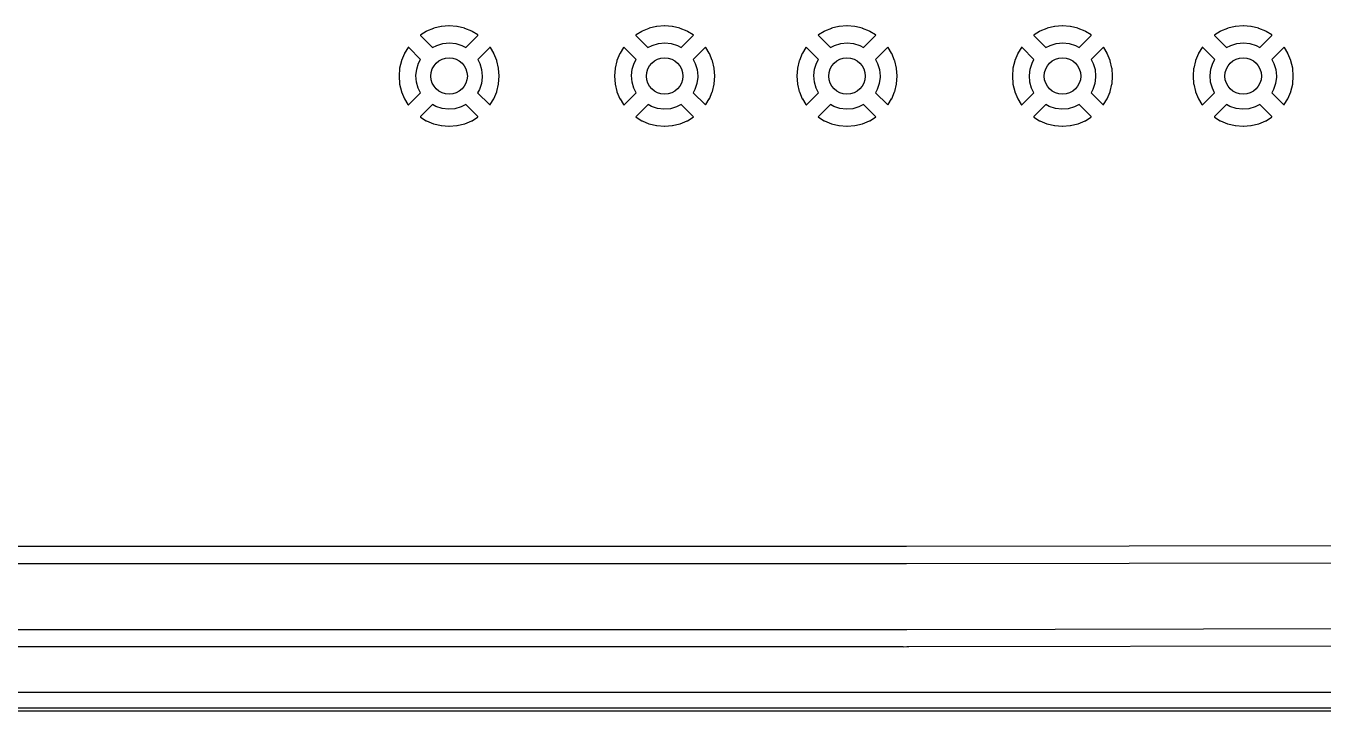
# Model space of a CAD drawing. Extents: x 71 to 221, y -163 to -63.
# Drawn here: x 158.94 to 198.06, y -163.05 to -142.39 of the extents above; entities that cross this region are included whole.
import ezdxf

# ---------------------------------------------------------------- set-up
doc = ezdxf.new("R2010")
doc.units = 0
doc.layers.add('BLACK', color=7, linetype='CONTINUOUS')

msp = doc.modelspace()

# ---------------------------------------------------------------- linework, layer by layer
at = {"layer": 'BLACK', "linetype": 'CONTINUOUS'}
for p, q in [((171.459, -142.407), (171.237, -142.46)), ((171.468, -142.406), (171.459, -142.407)), ((171.695, -142.388), (171.468, -142.406)), ((171.705, -142.388), (171.695, -142.388)), ((171.932, -142.406), (171.705, -142.388)), ((171.941, -142.407), (171.932, -142.406)), ((172.163, -142.46), (171.941, -142.407)), ((177.959, -142.407), (177.737, -142.46)), ((177.968, -142.406), (177.959, -142.407)), ((178.195, -142.388), (177.968, -142.406)), ((178.205, -142.388), (178.195, -142.388)), ((178.432, -142.406), (178.205, -142.388)), ((178.441, -142.407), (178.432, -142.406)), ((178.663, -142.46), (178.441, -142.407)), ((183.459, -142.407), (183.237, -142.46)), ((183.468, -142.406), (183.459, -142.407)), ((183.695, -142.388), (183.468, -142.406)), ((183.705, -142.388), (183.695, -142.388)), ((183.932, -142.406), (183.705, -142.388)), ((183.941, -142.407), (183.932, -142.406)), ((184.163, -142.46), (183.941, -142.407)), ((189.959, -142.407), (189.737, -142.46)), ((189.968, -142.406), (189.959, -142.407)), ((190.195, -142.388), (189.968, -142.406)), ((190.205, -142.388), (190.195, -142.388)), ((190.432, -142.406), (190.205, -142.388)), ((190.441, -142.407), (190.432, -142.406)), ((190.663, -142.46), (190.441, -142.407)), ((195.409, -142.407), (195.187, -142.46)), ((195.418, -142.406), (195.409, -142.407)), ((195.645, -142.388), (195.418, -142.406)), ((195.655, -142.388), (195.645, -142.388)), ((195.882, -142.406), (195.655, -142.388)), ((195.891, -142.407), (195.882, -142.406)), ((196.113, -142.46), (195.891, -142.407)), ((170.842, -142.657), (170.832, -142.668)), ((170.832, -142.668), (170.836, -142.677)), ((170.836, -142.677), (171.198, -143.039)), ((171.009, -142.555), (170.842, -142.657)), ((171.018, -142.55), (171.009, -142.555)), ((171.228, -142.463), (171.018, -142.55)), ((171.237, -142.46), (171.228, -142.463)), ((172.172, -142.463), (172.163, -142.46)), ((172.382, -142.55), (172.172, -142.463)), ((172.201, -143.04), (172.561, -142.68)), ((172.391, -142.555), (172.382, -142.55)), ((172.562, -142.66), (172.391, -142.555)), ((172.561, -142.68), (172.568, -142.668)), ((172.568, -142.667), (172.562, -142.66)), ((172.568, -142.668), (172.568, -142.667)), ((177.342, -142.657), (177.332, -142.668)), ((177.332, -142.668), (177.336, -142.677)), ((177.336, -142.677), (177.698, -143.039)), ((177.509, -142.555), (177.342, -142.657)), ((177.518, -142.55), (177.509, -142.555)), ((177.728, -142.463), (177.518, -142.55)), ((177.737, -142.46), (177.728, -142.463)), ((178.672, -142.463), (178.663, -142.46)), ((178.882, -142.55), (178.672, -142.463)), ((178.701, -143.04), (179.061, -142.68)), ((178.891, -142.555), (178.882, -142.55)), ((179.062, -142.66), (178.891, -142.555)), ((179.061, -142.68), (179.068, -142.668)), ((179.068, -142.667), (179.062, -142.66)), ((179.068, -142.668), (179.068, -142.667)), ((182.842, -142.657), (182.832, -142.668)), ((182.832, -142.668), (182.836, -142.677)), ((182.836, -142.677), (183.198, -143.039)), ((183.009, -142.555), (182.842, -142.657)), ((183.018, -142.55), (183.009, -142.555)), ((183.228, -142.463), (183.018, -142.55)), ((183.237, -142.46), (183.228, -142.463)), ((184.172, -142.463), (184.163, -142.46)), ((184.382, -142.55), (184.172, -142.463)), ((184.201, -143.04), (184.561, -142.68)), ((184.391, -142.555), (184.382, -142.55)), ((184.562, -142.66), (184.391, -142.555)), ((184.561, -142.68), (184.568, -142.668)), ((184.568, -142.667), (184.562, -142.66)), ((184.568, -142.668), (184.568, -142.667)), ((189.342, -142.657), (189.332, -142.668)), ((189.332, -142.668), (189.336, -142.677)), ((189.336, -142.677), (189.698, -143.039)), ((189.509, -142.555), (189.342, -142.657)), ((189.518, -142.55), (189.509, -142.555)), ((189.728, -142.463), (189.518, -142.55)), ((189.737, -142.46), (189.728, -142.463)), ((190.672, -142.463), (190.663, -142.46)), ((190.882, -142.55), (190.672, -142.463)), ((190.701, -143.04), (191.061, -142.68)), ((190.891, -142.555), (190.882, -142.55)), ((191.062, -142.66), (190.891, -142.555)), ((191.061, -142.68), (191.068, -142.668)), ((191.068, -142.667), (191.062, -142.66)), ((191.068, -142.668), (191.068, -142.667)), ((194.792, -142.657), (194.782, -142.668)), ((194.782, -142.668), (194.786, -142.677)), ((194.786, -142.677), (195.148, -143.039)), ((194.959, -142.555), (194.792, -142.657)), ((194.968, -142.55), (194.959, -142.555)), ((195.178, -142.463), (194.968, -142.55)), ((195.187, -142.46), (195.178, -142.463)), ((196.122, -142.463), (196.113, -142.46)), ((196.332, -142.55), (196.122, -142.463)), ((196.151, -143.04), (196.511, -142.68)), ((196.341, -142.555), (196.332, -142.55)), ((196.512, -142.66), (196.341, -142.555)), ((196.511, -142.68), (196.518, -142.668)), ((196.518, -142.667), (196.512, -142.66)), ((196.518, -142.668), (196.518, -142.667)), ((170.46, -143.038), (170.355, -143.209)), ((170.467, -143.032), (170.46, -143.038)), ((170.48, -143.039), (170.467, -143.032)), ((170.84, -143.399), (170.48, -143.039)), ((171.198, -143.039), (171.325, -142.973)), ((171.325, -142.973), (171.513, -142.918)), ((171.513, -142.918), (171.707, -142.9)), ((171.707, -142.9), (171.901, -142.92)), ((171.901, -142.92), (172.088, -142.978)), ((172.088, -142.978), (172.201, -143.04)), ((172.923, -143.036), (172.561, -143.399)), ((172.932, -143.032), (172.923, -143.036)), ((172.943, -143.042), (172.932, -143.032)), ((173.045, -143.209), (172.943, -143.042)), ((176.96, -143.038), (176.855, -143.209)), ((176.967, -143.032), (176.96, -143.038)), ((176.98, -143.039), (176.967, -143.032)), ((177.34, -143.399), (176.98, -143.039)), ((177.698, -143.039), (177.825, -142.973)), ((177.825, -142.973), (178.013, -142.918)), ((178.013, -142.918), (178.207, -142.9)), ((178.207, -142.9), (178.401, -142.92)), ((178.401, -142.92), (178.588, -142.978)), ((178.588, -142.978), (178.701, -143.04)), ((179.423, -143.036), (179.061, -143.399)), ((179.432, -143.032), (179.423, -143.036)), ((179.443, -143.042), (179.432, -143.032)), ((179.545, -143.209), (179.443, -143.042)), ((182.46, -143.038), (182.355, -143.209)), ((182.467, -143.032), (182.46, -143.038)), ((182.48, -143.039), (182.467, -143.032)), ((182.84, -143.399), (182.48, -143.039)), ((183.198, -143.039), (183.325, -142.973)), ((183.325, -142.973), (183.513, -142.918)), ((183.513, -142.918), (183.707, -142.9)), ((183.707, -142.9), (183.901, -142.92)), ((183.901, -142.92), (184.088, -142.978)), ((184.088, -142.978), (184.201, -143.04)), ((184.923, -143.036), (184.561, -143.399)), ((184.932, -143.032), (184.923, -143.036)), ((184.943, -143.042), (184.932, -143.032)), ((185.045, -143.209), (184.943, -143.042)), ((188.96, -143.038), (188.855, -143.209)), ((188.967, -143.032), (188.96, -143.038)), ((188.98, -143.039), (188.967, -143.032)), ((189.34, -143.399), (188.98, -143.039)), ((189.698, -143.039), (189.825, -142.973)), ((189.825, -142.973), (190.013, -142.918)), ((190.013, -142.918), (190.207, -142.9)), ((190.207, -142.9), (190.401, -142.92)), ((190.401, -142.92), (190.588, -142.978)), ((190.588, -142.978), (190.701, -143.04)), ((191.423, -143.036), (191.061, -143.399)), ((191.432, -143.032), (191.423, -143.036)), ((191.443, -143.042), (191.432, -143.032)), ((191.545, -143.209), (191.443, -143.042)), ((194.41, -143.038), (194.305, -143.209)), ((194.417, -143.032), (194.41, -143.038)), ((194.43, -143.039), (194.417, -143.032)), ((194.79, -143.399), (194.43, -143.039)), ((195.148, -143.039), (195.275, -142.973)), ((195.275, -142.973), (195.463, -142.918)), ((195.463, -142.918), (195.657, -142.9)), ((195.657, -142.9), (195.851, -142.92)), ((195.851, -142.92), (196.038, -142.978)), ((196.038, -142.978), (196.151, -143.04)), ((196.873, -143.036), (196.511, -143.399)), ((196.882, -143.032), (196.873, -143.036)), ((196.893, -143.042), (196.882, -143.032)), ((196.995, -143.209), (196.893, -143.042)), ((170.26, -143.437), (170.207, -143.659)), ((170.263, -143.428), (170.26, -143.437)), ((170.35, -143.218), (170.263, -143.428)), ((170.355, -143.209), (170.35, -143.218)), ((170.722, -143.692), (170.781, -143.506)), ((170.781, -143.506), (170.84, -143.399)), ((172.561, -143.399), (172.625, -143.519)), ((172.625, -143.519), (172.681, -143.706)), ((173.05, -143.218), (173.045, -143.209)), ((173.137, -143.428), (173.05, -143.218)), ((173.14, -143.437), (173.137, -143.428)), ((173.193, -143.659), (173.14, -143.437)), ((176.76, -143.437), (176.707, -143.659)), ((176.763, -143.428), (176.76, -143.437)), ((176.85, -143.218), (176.763, -143.428)), ((176.855, -143.209), (176.85, -143.218)), ((177.222, -143.692), (177.281, -143.506)), ((177.281, -143.506), (177.34, -143.399)), ((179.061, -143.399), (179.125, -143.519)), ((179.125, -143.519), (179.181, -143.706)), ((179.55, -143.218), (179.545, -143.209)), ((179.637, -143.428), (179.55, -143.218)), ((179.64, -143.437), (179.637, -143.428)), ((179.693, -143.659), (179.64, -143.437)), ((182.26, -143.437), (182.207, -143.659)), ((182.263, -143.428), (182.26, -143.437)), ((182.35, -143.218), (182.263, -143.428)), ((182.355, -143.209), (182.35, -143.218)), ((182.722, -143.692), (182.781, -143.506)), ((182.781, -143.506), (182.84, -143.399)), ((184.561, -143.399), (184.625, -143.519)), ((184.625, -143.519), (184.681, -143.706)), ((185.05, -143.218), (185.045, -143.209)), ((185.137, -143.428), (185.05, -143.218)), ((185.14, -143.437), (185.137, -143.428)), ((185.193, -143.659), (185.14, -143.437)), ((188.76, -143.437), (188.707, -143.659)), ((188.763, -143.428), (188.76, -143.437)), ((188.85, -143.218), (188.763, -143.428)), ((188.855, -143.209), (188.85, -143.218)), ((189.222, -143.692), (189.281, -143.506)), ((189.281, -143.506), (189.34, -143.399)), ((191.061, -143.399), (191.125, -143.519)), ((191.125, -143.519), (191.181, -143.706)), ((191.55, -143.218), (191.545, -143.209)), ((191.637, -143.428), (191.55, -143.218)), ((191.64, -143.437), (191.637, -143.428)), ((191.693, -143.659), (191.64, -143.437)), ((194.21, -143.437), (194.157, -143.659)), ((194.213, -143.428), (194.21, -143.437)), ((194.3, -143.218), (194.213, -143.428)), ((194.305, -143.209), (194.3, -143.218)), ((194.672, -143.692), (194.731, -143.506)), ((194.731, -143.506), (194.79, -143.399)), ((196.511, -143.399), (196.575, -143.519)), ((196.575, -143.519), (196.631, -143.706)), ((197, -143.218), (196.995, -143.209)), ((197.087, -143.428), (197, -143.218)), ((197.09, -143.437), (197.087, -143.428)), ((197.143, -143.659), (197.09, -143.437)), ((170.206, -143.668), (170.188, -143.895)), ((170.188, -143.895), (170.188, -143.905)), ((170.188, -143.905), (170.206, -144.132)), ((170.207, -143.659), (170.206, -143.668)), ((170.7, -143.886), (170.722, -143.692)), ((170.716, -144.081), (170.7, -143.886)), ((172.7, -143.928), (172.675, -144.122)), ((172.681, -143.706), (172.7, -143.9)), ((172.7, -143.9), (172.7, -143.928)), ((173.194, -143.668), (173.193, -143.659)), ((173.212, -143.895), (173.194, -143.668)), ((173.194, -144.132), (173.212, -143.905)), ((173.212, -143.905), (173.212, -143.895)), ((176.706, -143.668), (176.688, -143.895)), ((176.688, -143.895), (176.688, -143.905)), ((176.688, -143.905), (176.706, -144.132)), ((176.707, -143.659), (176.706, -143.668)), ((177.2, -143.886), (177.222, -143.692)), ((177.216, -144.081), (177.2, -143.886)), ((179.2, -143.928), (179.175, -144.122)), ((179.181, -143.706), (179.2, -143.9)), ((179.2, -143.9), (179.2, -143.928)), ((179.694, -143.668), (179.693, -143.659)), ((179.712, -143.895), (179.694, -143.668)), ((179.694, -144.132), (179.712, -143.905)), ((179.712, -143.905), (179.712, -143.895)), ((182.206, -143.668), (182.188, -143.895)), ((182.188, -143.895), (182.188, -143.905)), ((182.188, -143.905), (182.206, -144.132)), ((182.207, -143.659), (182.206, -143.668)), ((182.7, -143.886), (182.722, -143.692)), ((182.716, -144.081), (182.7, -143.886)), ((184.7, -143.928), (184.675, -144.122)), ((184.681, -143.706), (184.7, -143.9)), ((184.7, -143.9), (184.7, -143.928)), ((185.194, -143.668), (185.193, -143.659)), ((185.212, -143.895), (185.194, -143.668)), ((185.194, -144.132), (185.212, -143.905)), ((185.212, -143.905), (185.212, -143.895)), ((188.706, -143.668), (188.688, -143.895)), ((188.688, -143.895), (188.688, -143.905)), ((188.688, -143.905), (188.706, -144.132)), ((188.707, -143.659), (188.706, -143.668)), ((189.2, -143.886), (189.222, -143.692)), ((189.216, -144.081), (189.2, -143.886)), ((191.2, -143.928), (191.175, -144.122)), ((191.181, -143.706), (191.2, -143.9)), ((191.2, -143.9), (191.2, -143.928)), ((191.694, -143.668), (191.693, -143.659)), ((191.712, -143.895), (191.694, -143.668)), ((191.694, -144.132), (191.712, -143.905)), ((191.712, -143.905), (191.712, -143.895)), ((194.156, -143.668), (194.138, -143.895)), ((194.138, -143.895), (194.138, -143.905)), ((194.138, -143.905), (194.156, -144.132)), ((194.157, -143.659), (194.156, -143.668)), ((194.65, -143.886), (194.672, -143.692)), ((194.666, -144.081), (194.65, -143.886)), ((196.65, -143.928), (196.625, -144.122)), ((196.631, -143.706), (196.65, -143.9)), ((196.65, -143.9), (196.65, -143.928)), ((197.144, -143.668), (197.143, -143.659)), ((197.162, -143.895), (197.144, -143.668)), ((197.144, -144.132), (197.162, -143.905)), ((197.162, -143.905), (197.162, -143.895)), ((170.206, -144.132), (170.207, -144.141)), ((170.207, -144.141), (170.26, -144.363)), ((170.26, -144.363), (170.263, -144.372)), ((170.77, -144.268), (170.716, -144.081)), ((170.839, -144.402), (170.77, -144.268)), ((172.614, -144.307), (172.56, -144.401)), ((172.675, -144.122), (172.614, -144.307)), ((173.137, -144.372), (173.14, -144.363)), ((173.14, -144.363), (173.193, -144.141)), ((173.193, -144.141), (173.194, -144.132)), ((176.706, -144.132), (176.707, -144.141)), ((176.707, -144.141), (176.76, -144.363)), ((176.76, -144.363), (176.763, -144.372)), ((177.27, -144.268), (177.216, -144.081)), ((177.339, -144.402), (177.27, -144.268)), ((179.114, -144.307), (179.06, -144.401)), ((179.175, -144.122), (179.114, -144.307)), ((179.637, -144.372), (179.64, -144.363)), ((179.64, -144.363), (179.693, -144.141)), ((179.693, -144.141), (179.694, -144.132)), ((182.206, -144.132), (182.207, -144.141)), ((182.207, -144.141), (182.26, -144.363)), ((182.26, -144.363), (182.263, -144.372)), ((182.77, -144.268), (182.716, -144.081)), ((182.839, -144.402), (182.77, -144.268)), ((184.614, -144.307), (184.56, -144.401)), ((184.675, -144.122), (184.614, -144.307)), ((185.137, -144.372), (185.14, -144.363)), ((185.14, -144.363), (185.193, -144.141)), ((185.193, -144.141), (185.194, -144.132)), ((188.706, -144.132), (188.707, -144.141)), ((188.707, -144.141), (188.76, -144.363)), ((188.76, -144.363), (188.763, -144.372)), ((189.27, -144.268), (189.216, -144.081)), ((189.339, -144.402), (189.27, -144.268)), ((191.114, -144.307), (191.06, -144.401)), ((191.175, -144.122), (191.114, -144.307)), ((191.637, -144.372), (191.64, -144.363)), ((191.64, -144.363), (191.693, -144.141)), ((191.693, -144.141), (191.694, -144.132)), ((194.156, -144.132), (194.157, -144.141)), ((194.157, -144.141), (194.21, -144.363)), ((194.21, -144.363), (194.213, -144.372)), ((194.72, -144.268), (194.666, -144.081)), ((194.789, -144.402), (194.72, -144.268)), ((196.564, -144.307), (196.51, -144.401)), ((196.625, -144.122), (196.564, -144.307)), ((197.087, -144.372), (197.09, -144.363)), ((197.09, -144.363), (197.143, -144.141)), ((197.143, -144.141), (197.144, -144.132)), ((170.263, -144.372), (170.35, -144.582)), ((170.35, -144.582), (170.355, -144.591)), ((170.355, -144.591), (170.457, -144.758)), ((170.477, -144.764), (170.839, -144.402)), ((172.56, -144.401), (172.92, -144.761)), ((172.94, -144.762), (173.045, -144.591)), ((173.045, -144.591), (173.05, -144.582)), ((173.05, -144.582), (173.137, -144.372)), ((176.763, -144.372), (176.85, -144.582)), ((176.85, -144.582), (176.855, -144.591)), ((176.855, -144.591), (176.957, -144.758)), ((176.977, -144.764), (177.339, -144.402)), ((179.06, -144.401), (179.42, -144.761)), ((179.44, -144.762), (179.545, -144.591)), ((179.545, -144.591), (179.55, -144.582)), ((179.55, -144.582), (179.637, -144.372)), ((182.263, -144.372), (182.35, -144.582)), ((182.35, -144.582), (182.355, -144.591)), ((182.355, -144.591), (182.457, -144.758)), ((182.477, -144.764), (182.839, -144.402)), ((184.56, -144.401), (184.92, -144.761)), ((184.94, -144.762), (185.045, -144.591)), ((185.045, -144.591), (185.05, -144.582)), ((185.05, -144.582), (185.137, -144.372)), ((188.763, -144.372), (188.85, -144.582)), ((188.85, -144.582), (188.855, -144.591)), ((188.855, -144.591), (188.957, -144.758)), ((188.977, -144.764), (189.339, -144.402)), ((191.06, -144.401), (191.42, -144.761)), ((191.44, -144.762), (191.545, -144.591)), ((191.545, -144.591), (191.55, -144.582)), ((191.55, -144.582), (191.637, -144.372)), ((194.213, -144.372), (194.3, -144.582)), ((194.3, -144.582), (194.305, -144.591)), ((194.305, -144.591), (194.407, -144.758)), ((194.427, -144.764), (194.789, -144.402)), ((196.51, -144.401), (196.87, -144.761)), ((196.89, -144.762), (196.995, -144.591)), ((196.995, -144.591), (197, -144.582)), ((197, -144.582), (197.087, -144.372)), ((170.457, -144.758), (170.468, -144.768)), ((170.468, -144.768), (170.477, -144.764)), ((170.839, -145.12), (170.832, -145.133)), ((170.832, -145.133), (170.838, -145.14)), ((170.838, -145.14), (171.009, -145.245)), ((171.199, -144.76), (170.839, -145.12)), ((171.3, -144.816), (171.199, -144.76)), ((171.485, -144.877), (171.3, -144.816)), ((171.679, -144.9), (171.485, -144.877)), ((171.874, -144.885), (171.679, -144.9)), ((172.062, -144.832), (171.874, -144.885)), ((172.202, -144.761), (172.062, -144.832)), ((172.564, -145.123), (172.202, -144.761)), ((172.391, -145.245), (172.558, -145.143)), ((172.558, -145.143), (172.567, -145.133)), ((172.568, -145.132), (172.564, -145.123)), ((172.567, -145.133), (172.568, -145.132)), ((172.92, -144.761), (172.933, -144.768)), ((172.933, -144.768), (172.94, -144.762)), ((176.957, -144.758), (176.968, -144.768)), ((176.968, -144.768), (176.977, -144.764)), ((177.339, -145.12), (177.332, -145.133)), ((177.332, -145.133), (177.338, -145.14)), ((177.338, -145.14), (177.509, -145.245)), ((177.699, -144.76), (177.339, -145.12)), ((177.8, -144.816), (177.699, -144.76)), ((177.985, -144.877), (177.8, -144.816)), ((178.179, -144.9), (177.985, -144.877)), ((178.374, -144.885), (178.179, -144.9)), ((178.562, -144.832), (178.374, -144.885)), ((178.702, -144.761), (178.562, -144.832)), ((179.064, -145.123), (178.702, -144.761)), ((178.891, -145.245), (179.058, -145.143)), ((179.058, -145.143), (179.067, -145.133)), ((179.068, -145.132), (179.064, -145.123)), ((179.067, -145.133), (179.068, -145.132)), ((179.42, -144.761), (179.433, -144.768)), ((179.433, -144.768), (179.44, -144.762)), ((182.457, -144.758), (182.468, -144.768)), ((182.468, -144.768), (182.477, -144.764)), ((182.839, -145.12), (182.832, -145.133)), ((182.832, -145.133), (182.838, -145.14)), ((182.838, -145.14), (183.009, -145.245)), ((183.199, -144.76), (182.839, -145.12)), ((183.3, -144.816), (183.199, -144.76)), ((183.485, -144.877), (183.3, -144.816)), ((183.679, -144.9), (183.485, -144.877)), ((183.874, -144.885), (183.679, -144.9)), ((184.062, -144.832), (183.874, -144.885)), ((184.202, -144.761), (184.062, -144.832)), ((184.564, -145.123), (184.202, -144.761)), ((184.391, -145.245), (184.558, -145.143)), ((184.558, -145.143), (184.567, -145.133)), ((184.568, -145.132), (184.564, -145.123)), ((184.567, -145.133), (184.568, -145.132)), ((184.92, -144.761), (184.933, -144.768)), ((184.933, -144.768), (184.94, -144.762)), ((188.957, -144.758), (188.968, -144.768)), ((188.968, -144.768), (188.977, -144.764)), ((189.339, -145.12), (189.332, -145.133)), ((189.332, -145.133), (189.338, -145.14)), ((189.338, -145.14), (189.509, -145.245)), ((189.699, -144.76), (189.339, -145.12)), ((189.8, -144.816), (189.699, -144.76)), ((189.985, -144.877), (189.8, -144.816)), ((190.179, -144.9), (189.985, -144.877)), ((190.374, -144.885), (190.179, -144.9)), ((190.562, -144.832), (190.374, -144.885)), ((190.702, -144.761), (190.562, -144.832)), ((191.064, -145.123), (190.702, -144.761)), ((190.891, -145.245), (191.058, -145.143)), ((191.058, -145.143), (191.067, -145.133)), ((191.068, -145.132), (191.064, -145.123)), ((191.067, -145.133), (191.068, -145.132)), ((191.42, -144.761), (191.433, -144.768)), ((191.433, -144.768), (191.44, -144.762)), ((194.407, -144.758), (194.418, -144.768)), ((194.418, -144.768), (194.427, -144.764)), ((194.789, -145.12), (194.782, -145.133)), ((194.782, -145.133), (194.788, -145.14)), ((194.788, -145.14), (194.959, -145.245)), ((195.149, -144.76), (194.789, -145.12)), ((195.25, -144.816), (195.149, -144.76)), ((195.435, -144.877), (195.25, -144.816)), ((195.629, -144.9), (195.435, -144.877)), ((195.824, -144.885), (195.629, -144.9)), ((196.012, -144.832), (195.824, -144.885)), ((196.152, -144.761), (196.012, -144.832)), ((196.514, -145.123), (196.152, -144.761)), ((196.341, -145.245), (196.508, -145.143)), ((196.508, -145.143), (196.517, -145.133)), ((196.518, -145.132), (196.514, -145.123)), ((196.517, -145.133), (196.518, -145.132)), ((196.87, -144.761), (196.883, -144.768)), ((196.883, -144.768), (196.89, -144.762)), ((171.009, -145.245), (171.018, -145.25)), ((171.018, -145.25), (171.228, -145.337)), ((171.228, -145.337), (171.237, -145.34)), ((171.237, -145.34), (171.459, -145.393)), ((171.459, -145.393), (171.468, -145.394)), ((171.468, -145.394), (171.695, -145.412)), ((171.695, -145.412), (171.705, -145.412)), ((171.705, -145.412), (171.932, -145.394)), ((171.932, -145.394), (171.941, -145.393)), ((171.941, -145.393), (172.163, -145.34)), ((172.163, -145.34), (172.172, -145.337)), ((172.172, -145.337), (172.382, -145.25)), ((172.382, -145.25), (172.391, -145.245)), ((177.509, -145.245), (177.518, -145.25)), ((177.518, -145.25), (177.728, -145.337)), ((177.728, -145.337), (177.737, -145.34)), ((177.737, -145.34), (177.959, -145.393)), ((177.959, -145.393), (177.968, -145.394)), ((177.968, -145.394), (178.195, -145.412)), ((178.195, -145.412), (178.205, -145.412)), ((178.205, -145.412), (178.432, -145.394)), ((178.432, -145.394), (178.441, -145.393)), ((178.441, -145.393), (178.663, -145.34)), ((178.663, -145.34), (178.672, -145.337)), ((178.672, -145.337), (178.882, -145.25)), ((178.882, -145.25), (178.891, -145.245)), ((183.009, -145.245), (183.018, -145.25)), ((183.018, -145.25), (183.228, -145.337)), ((183.228, -145.337), (183.237, -145.34)), ((183.237, -145.34), (183.459, -145.393)), ((183.459, -145.393), (183.468, -145.394)), ((183.468, -145.394), (183.695, -145.412)), ((183.695, -145.412), (183.705, -145.412)), ((183.705, -145.412), (183.932, -145.394)), ((183.932, -145.394), (183.941, -145.393)), ((183.941, -145.393), (184.163, -145.34)), ((184.163, -145.34), (184.172, -145.337)), ((184.172, -145.337), (184.382, -145.25)), ((184.382, -145.25), (184.391, -145.245)), ((189.509, -145.245), (189.518, -145.25)), ((189.518, -145.25), (189.728, -145.337)), ((189.728, -145.337), (189.737, -145.34)), ((189.737, -145.34), (189.959, -145.393)), ((189.959, -145.393), (189.968, -145.394)), ((189.968, -145.394), (190.195, -145.412)), ((190.195, -145.412), (190.205, -145.412)), ((190.205, -145.412), (190.432, -145.394)), ((190.432, -145.394), (190.441, -145.393)), ((190.441, -145.393), (190.663, -145.34)), ((190.663, -145.34), (190.672, -145.337)), ((190.672, -145.337), (190.882, -145.25)), ((190.882, -145.25), (190.891, -145.245)), ((194.959, -145.245), (194.968, -145.25)), ((194.968, -145.25), (195.178, -145.337)), ((195.178, -145.337), (195.187, -145.34)), ((195.187, -145.34), (195.409, -145.393)), ((195.409, -145.393), (195.418, -145.394)), ((195.418, -145.394), (195.645, -145.412)), ((195.645, -145.412), (195.655, -145.412)), ((195.655, -145.412), (195.882, -145.394)), ((195.882, -145.394), (195.891, -145.393)), ((195.891, -145.393), (196.113, -145.34)), ((196.113, -145.34), (196.122, -145.337)), ((196.122, -145.337), (196.332, -145.25)), ((196.332, -145.25), (196.341, -145.245)), ((210.716, -158.045), (185.498, -158.091)), ((185.498, -158.091), (144.827, -158.091)), ((144.564, -158.6), (185.499, -158.6)), ((185.499, -158.6), (211.35, -158.552)), ((185.5, -160.6), (144.15, -160.6)), ((185.501, -160.6), (185.5, -160.6)), ((185.502, -160.6), (185.501, -160.6)), ((212.352, -160.55), (185.502, -160.6)), ((144.23, -161.108), (185.387, -161.108)), ((185.387, -161.108), (185.393, -161.109)), ((185.393, -161.109), (185.393, -161.109)), ((185.393, -161.109), (185.393, -161.109)), ((185.393, -161.109), (185.395, -161.109)), ((185.395, -161.109), (185.502, -161.108)), ((185.502, -161.108), (185.561, -161.108)), ((185.561, -161.108), (185.562, -161.108)), ((185.562, -161.108), (185.564, -161.108)), ((185.564, -161.108), (212.314, -161.059)), ((220.065, -162.492), (71.3345, -162.492)), ((220.7, -163.05), (70.7, -163.05)), ((70.75, -162.95), (220.65, -162.95))]:
    msp.add_line(p, q, dxfattribs=at)
at = {"layer": 'BLACK'}
for centre in [(171.7, -143.9), (171.7, -143.9), (178.2, -143.9), (178.2, -143.9), (183.7, -143.9), (183.7, -143.9), (190.2, -143.9), (190.2, -143.9), (195.65, -143.9), (195.65, -143.9)]:
    msp.add_circle(centre, 0.55, dxfattribs=at)

doc.saveas('drawing.dxf')
